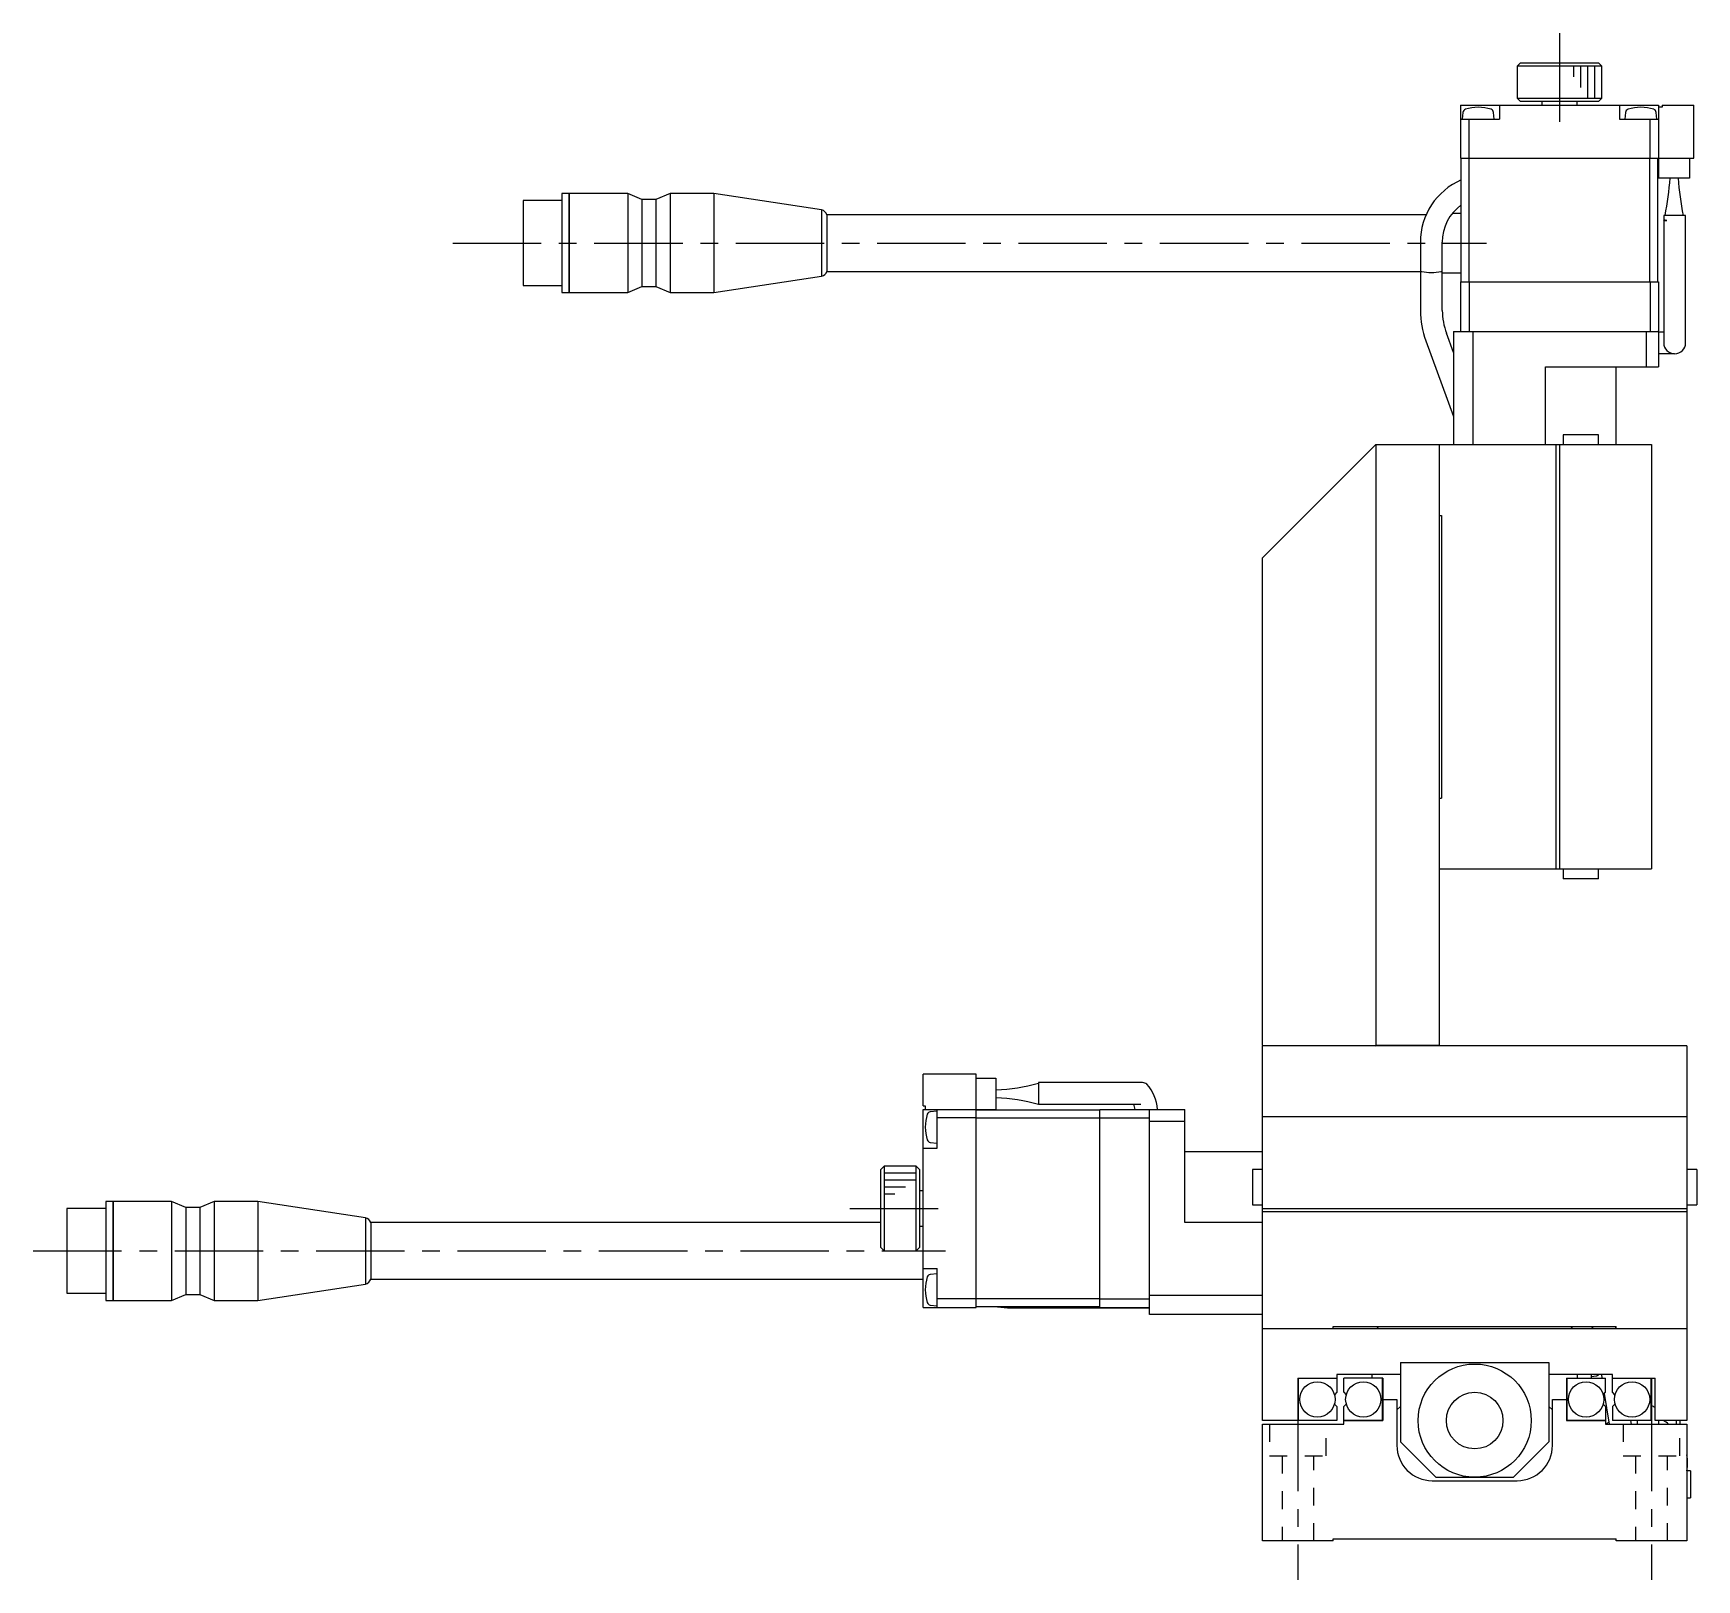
# Model space of a CAD drawing. Extents: x -593 to 420, y 17 to 752.
# Drawn here: x -592.7 to -357.4, y 276.2 to 494.9 of the extents above; entities that cross this region are included whole.
import ezdxf

# ---------------------------------------------------------------- set-up
doc = ezdxf.new("R2010")
doc.units = 0
doc.header["$LTSCALE"] = 10
doc.linetypes.add('CENTER', pattern=[2, 1.25, -0.25, 0.25, -0.25])
doc.linetypes.add('DOT', pattern=[0.5, 0.25, -0.25])
doc.layers.add('1', color=7, linetype='CONTINUOUS')

msp = doc.modelspace()

# ---------------------------------------------------------------- linework, layer by layer
at = {"layer": '1', "color": 4, "linetype": 'CENTER'}
for p, q in [((-376.825378, 494.88198), (-376.825378, 480.426529)), ((-533.330614, 465.213751), (-387.176423, 465.213751)), ((-477.196637, 328.713751), (-462.19709, 328.713751)), ((-592.668272, 322.71375), (-463.649691, 322.713751)), ((-413.825378, 301.213751), (-413.825378, 276.213751)), ((-363.825378, 301.213751), (-363.825378, 276.213751))]:
    msp.add_line(p, q, dxfattribs=at)
at = {"layer": '1', "color": 7, "linetype": 'CONTINUOUS'}
for p, q in [((-382.325378, 490.713751), (-382.825378, 490.213751)), ((-382.825378, 490.213751), (-382.825378, 485.713751)), ((-370.825378, 490.213751), (-382.825378, 490.213751)), ((-382.325378, 490.713751), (-371.325378, 490.713751)), ((-370.825378, 490.213751), (-371.325378, 490.713751)), ((-370.825378, 485.713751), (-370.825378, 490.213751)), ((-390.825378, 484.713751), (-362.825378, 484.713751)), ((-390.825378, 484.713751), (-390.825378, 477.213751)), ((-385.325378, 484.713751), (-385.325378, 482.713751)), ((-382.825378, 485.713751), (-382.325378, 485.213751)), ((-382.825378, 485.713751), (-370.825378, 485.713751)), ((-371.325378, 485.213751), (-382.325378, 485.213751)), ((-379.325378, 485.213751), (-379.325378, 484.713751)), ((-374.325378, 484.713751), (-374.325378, 485.213751)), ((-371.325378, 485.213751), (-370.825378, 485.713751)), ((-368.325378, 484.713751), (-368.325378, 482.713751)), ((-362.825378, 484.713751), (-362.825378, 474.413751)), ((-362.325378, 484.713751), (-357.825378, 484.713751)), ((-362.325378, 484.713751), (-362.325378, 484.413751)), ((-357.825378, 477.213751), (-357.825378, 484.713751)), ((-390.825378, 482.713751), (-385.325378, 482.713751)), ((-390.489177, 483.699031), (-390.575378, 482.713751)), ((-389.625378, 477.213751), (-389.625378, 482.713751)), ((-386.075378, 482.713751), (-386.161579, 483.699031)), ((-368.325378, 482.713751), (-362.825378, 482.713751)), ((-367.489177, 483.699031), (-367.575378, 482.713751)), ((-364.025378, 477.213751), (-364.025378, 482.713751)), ((-363.075378, 482.713751), (-363.161579, 483.699031)), ((-362.325378, 484.413751), (-362.825378, 484.413751)), ((-390.825378, 477.213751), (-357.825378, 477.213751)), ((-390.725378, 459.713751), (-390.725378, 477.213751)), ((-389.583957, 459.713751), (-389.583957, 477.213751)), ((-364.066799, 459.713751), (-364.066799, 477.213751)), ((-362.925378, 459.713751), (-362.925378, 477.213751)), ((-358.425378, 477.213751), (-358.425378, 474.413751)), ((-358.425378, 474.413751), (-362.825378, 474.413751)), ((-517.911165, 471.213749), (-523.411166, 471.213749)), ((-523.411166, 471.213749), (-523.411166, 459.213753)), ((-516.911163, 472.21375), (-517.911165, 472.21375)), ((-517.911165, 472.21375), (-517.911165, 458.213752)), ((-516.861163, 472.21375), (-516.911163, 472.16375)), ((-516.911163, 472.21375), (-516.911163, 458.213752)), ((-508.604163, 472.21375), (-516.861163, 472.21375)), ((-516.861163, 472.21375), (-516.861163, 458.213752)), ((-506.604163, 471.363751), (-508.604163, 472.21375)), ((-508.604163, 472.21375), (-508.604163, 458.213752)), ((-504.604163, 471.363751), (-506.604163, 471.363751)), ((-506.604163, 471.363751), (-506.604163, 459.063751)), ((-502.604163, 472.21375), (-504.604163, 471.363751)), ((-504.604163, 471.363751), (-504.604163, 459.063751)), ((-496.411164, 472.21375), (-502.604163, 472.21375)), ((-502.604163, 472.21375), (-502.604163, 458.213752)), ((-481.177182, 469.898076), (-496.411164, 472.21375)), ((-496.411164, 472.21375), (-496.411164, 458.213752)), ((-481.177182, 469.898076), (-481.177182, 460.529425)), ((-395.691712, 469.213751), (-480.453508, 469.213751)), ((-480.453508, 469.213751), (-480.453508, 461.213751)), ((-390.725378, 469.413751), (-391.98421, 469.413751)), ((-362.100371, 468.488833), (-362.125378, 468.413751)), ((-362.125378, 468.413751), (-361.666395, 468.413751)), ((-362.100378, 469.113751), (-362.100378, 468.486813)), ((-359.000378, 469.113751), (-362.100378, 469.113751)), ((-361.666395, 468.413751), (-362.100378, 468.486844)), ((-362.100378, 468.413751), (-362.100378, 451.113751)), ((-359.000378, 451.113751), (-359.000378, 469.113751)), ((-396.50568, 465.326681), (-396.50568, 455.682839)), ((-393.40568, 455.682839), (-393.40568, 465.326681)), ((-480.453508, 461.213751), (-396.50568, 461.213751)), ((-396.50568, 461.326681), (-396.429818, 461.242225)), ((-396.429818, 461.242225), (-396.33674, 461.202603)), ((-393.57462, 461.202603), (-393.481542, 461.242225)), ((-393.481542, 461.242225), (-393.407804, 461.312378)), ((-393.407804, 461.312378), (-393.40568, 461.326681)), ((-523.411166, 459.213753), (-517.911165, 459.213753)), ((-508.604163, 458.213752), (-506.604163, 459.063751)), ((-506.604163, 459.063751), (-504.604163, 459.063751)), ((-504.604163, 459.063751), (-502.604163, 458.213752)), ((-496.411164, 458.213752), (-481.177182, 460.529425)), ((-393.40568, 461.013751), (-390.725378, 461.013751)), ((-390.825378, 459.713751), (-390.825378, 452.813751)), ((-390.825378, 459.713751), (-362.825378, 459.713751)), ((-389.625378, 459.713751), (-389.625378, 452.713751)), ((-364.025378, 459.713751), (-364.025378, 452.713751)), ((-362.825378, 459.713751), (-362.825378, 452.813751)), ((-517.911165, 458.213752), (-516.911163, 458.213752)), ((-516.911163, 458.263752), (-516.861163, 458.213752)), ((-516.861163, 458.213752), (-508.604163, 458.213752)), ((-502.604163, 458.213752), (-496.411164, 458.213752)), ((-391.825378, 449.740603), (-392.817186, 452.465573)), ((-391.825378, 452.713751), (-391.825378, 436.713751)), ((-391.825378, 452.713751), (-362.825378, 452.713751)), ((-390.725378, 452.713751), (-390.825378, 452.813751)), ((-389.103407, 452.713751), (-389.103407, 436.713751)), ((-364.547349, 447.713751), (-364.547349, 452.713751)), ((-362.925378, 452.713751), (-362.825378, 452.813751)), ((-362.825378, 452.713751), (-362.825378, 447.713751)), ((-362.825378, 452.663751), (-362.100378, 452.663751)), ((-395.730233, 451.40531), (-391.825378, 440.676809)), ((-360.550378, 449.563751), (-362.825378, 449.563751)), ((-378.825378, 436.713751), (-378.825378, 447.713751)), ((-378.825378, 447.713751), (-362.825378, 447.713751)), ((-368.825378, 436.713751), (-368.825378, 447.713751)), ((-376.325378, 438.113751), (-376.325378, 436.713751)), ((-371.325378, 438.113751), (-376.325378, 438.113751)), ((-371.325378, 436.713751), (-371.325378, 438.113751)), ((-402.825378, 436.713751), (-418.825378, 420.713751)), ((-402.825378, 436.713751), (-402.825378, 351.813751)), ((-402.825378, 436.713751), (-363.825378, 436.713751)), ((-393.825378, 351.713751), (-393.825378, 436.713751)), ((-377.325378, 376.713751), (-377.325378, 436.713751)), ((-376.825378, 436.713751), (-376.825378, 376.713751)), ((-363.825378, 436.713751), (-363.825378, 376.713751)), ((-393.825378, 426.713751), (-393.525378, 426.713751)), ((-393.525378, 426.713751), (-393.525378, 386.713751)), ((-418.825378, 351.813751), (-418.825378, 420.713751)), ((-393.825378, 386.713751), (-393.525378, 386.713751)), ((-393.825378, 376.713751), (-363.825378, 376.713751)), ((-376.325378, 376.713751), (-376.325378, 375.313751)), ((-371.325378, 375.313751), (-371.325378, 376.713751)), ((-371.325378, 375.313751), (-376.325378, 375.313751)), ((-418.825378, 351.813751), (-418.725378, 351.713751)), ((-358.825378, 351.713751), (-418.825378, 351.713751)), ((-418.825378, 298.713751), (-418.825378, 351.713751)), ((-402.925378, 351.713751), (-402.825378, 351.813751)), ((-402.825378, 351.813751), (-393.825378, 351.813751)), ((-358.825378, 351.713751), (-358.825378, 298.713751)), ((-459.325378, 347.713751), (-466.825378, 347.713751)), ((-466.825378, 343.213751), (-466.825378, 347.713751)), ((-459.325378, 314.713751), (-459.325378, 347.713751)), ((-459.325378, 347.113751), (-456.525378, 347.113751)), ((-456.525378, 347.113751), (-456.525378, 342.713751)), ((-436.02414, 346.538751), (-450.525378, 346.538751)), ((-450.525378, 346.538751), (-450.525378, 343.413751)), ((-435.921078, 346.535405), (-436.02414, 346.538751)), ((-435.788345, 346.521166), (-435.921078, 346.535405)), ((-435.623258, 346.487413), (-435.788345, 346.521166)), ((-435.462923, 346.436576), (-435.623258, 346.487413)), ((-435.310921, 346.370328), (-435.462923, 346.436576)), ((-435.177959, 346.296079), (-435.310921, 346.370328)), ((-466.825378, 343.213751), (-466.525378, 343.213751)), ((-466.825378, 342.713751), (-456.525378, 342.713751)), ((-466.825378, 314.713751), (-466.825378, 342.713751)), ((-466.525378, 343.213751), (-466.525378, 342.713751)), ((-464.825378, 342.463751), (-465.810657, 342.37755)), ((-464.825378, 337.213751), (-464.825378, 342.713751)), ((-459.325378, 341.513751), (-464.825378, 341.513751)), ((-441.825378, 342.613751), (-459.325378, 342.613751)), ((-441.825378, 341.472329), (-459.325378, 341.472329)), ((-450.525378, 343.438751), (-436.02414, 343.438751)), ((-441.825378, 342.713751), (-434.925378, 342.713751)), ((-441.825378, 314.713751), (-441.825378, 342.713751)), ((-441.825378, 341.513751), (-434.825378, 341.513751)), ((-437.054276, 343.439565), (-436.87435, 342.714533)), ((-434.825378, 342.613751), (-434.925378, 342.713751)), ((-434.825378, 342.713751), (-429.825378, 342.713751)), ((-434.825378, 313.713751), (-434.825378, 342.713751)), ((-429.825378, 326.713751), (-429.825378, 342.713751)), ((-418.825378, 341.713751), (-358.825378, 341.713751)), ((-429.825378, 340.99178), (-434.825378, 340.99178)), ((-466.825378, 337.213751), (-464.825378, 337.213751)), ((-465.810657, 338.049951), (-464.825378, 337.963751)), ((-418.825378, 336.713751), (-429.825378, 336.713751)), ((-472.325378, 334.713751), (-472.825378, 334.213751)), ((-472.825378, 323.213751), (-472.825378, 334.213751)), ((-467.825378, 334.713751), (-472.325378, 334.713751)), ((-472.325378, 334.713751), (-472.325378, 322.713751)), ((-467.325378, 334.213751), (-467.825378, 334.713751)), ((-467.825378, 322.713751), (-467.825378, 334.713751)), ((-467.325378, 334.213751), (-467.325378, 323.213751)), ((-418.825378, 334.213751), (-420.225378, 334.213751)), ((-420.225378, 334.213751), (-420.225378, 329.213751)), ((-357.425378, 334.213751), (-358.825378, 334.213751)), ((-357.425378, 334.213751), (-357.425378, 329.213751)), ((-582.411165, 329.713749), (-582.411165, 315.713751)), ((-581.411163, 329.713749), (-582.411165, 329.713749)), ((-581.411163, 329.713749), (-581.411163, 315.713751)), ((-581.361163, 329.713749), (-581.411163, 329.663749)), ((-581.361163, 329.713749), (-581.361163, 315.713751)), ((-573.104163, 329.713749), (-581.361163, 329.713749)), ((-573.104163, 329.713749), (-573.104163, 315.713751)), ((-571.104163, 328.86375), (-573.104163, 329.713749)), ((-567.104163, 329.713749), (-569.104163, 328.86375)), ((-567.104163, 329.713749), (-567.104163, 315.713751)), ((-560.911164, 329.713749), (-567.104163, 329.713749)), ((-560.911164, 329.713749), (-560.911164, 315.713751)), ((-545.677181, 327.398076), (-560.911164, 329.713749)), ((-466.825378, 331.213751), (-467.325378, 331.213751)), ((-587.911166, 328.713748), (-587.911166, 316.713752)), ((-582.411165, 328.713748), (-587.911166, 328.713748)), ((-571.104163, 328.86375), (-571.104163, 316.56375)), ((-569.104163, 328.86375), (-571.104163, 328.86375)), ((-569.104163, 328.86375), (-569.104163, 316.56375)), ((-545.677181, 327.398076), (-545.677181, 318.029425)), ((-420.225378, 329.213751), (-418.825378, 329.213751)), ((-418.825378, 328.713751), (-358.825378, 328.713751)), ((-358.825378, 328.213751), (-418.825378, 328.213751)), ((-358.825378, 329.213751), (-357.425378, 329.213751)), ((-472.825378, 326.713751), (-544.953508, 326.71375)), ((-544.953508, 326.71375), (-544.953508, 318.71375)), ((-467.325378, 326.213751), (-466.825378, 326.213751)), ((-418.825378, 326.713751), (-429.825378, 326.713751)), ((-472.825378, 323.213751), (-472.325378, 322.713751)), ((-472.325378, 322.713751), (-467.825378, 322.713751)), ((-467.825378, 322.713751), (-467.325378, 323.213751)), ((-466.825378, 320.213751), (-464.825378, 320.213751)), ((-464.825378, 314.713751), (-464.825378, 320.213751)), ((-560.911164, 315.713751), (-545.677181, 318.029425)), ((-544.953508, 318.71375), (-466.825378, 318.713751)), ((-464.825378, 319.463751), (-465.810657, 319.37755)), ((-587.911166, 316.713752), (-582.411165, 316.713752)), ((-582.411165, 315.713751), (-581.411163, 315.713751)), ((-581.411163, 315.763751), (-581.361163, 315.713751)), ((-581.361163, 315.713751), (-573.104163, 315.713751)), ((-573.104163, 315.713751), (-571.104163, 316.56375)), ((-571.104163, 316.56375), (-569.104163, 316.56375)), ((-569.104163, 316.56375), (-567.104163, 315.713751)), ((-567.104163, 315.713751), (-560.911164, 315.713751)), ((-459.325378, 315.913751), (-464.825378, 315.913751)), ((-441.825378, 315.955172), (-459.325378, 315.955172)), ((-441.825378, 315.913751), (-434.825378, 315.913751)), ((-434.825378, 316.435721), (-418.825378, 316.435721)), ((-466.825378, 314.713751), (-459.325378, 314.713751)), ((-465.810657, 315.049951), (-464.825378, 314.963751)), ((-441.825378, 314.813751), (-459.325378, 314.813751)), ((-456.323358, 314.81311), (-454.888456, 314.663751)), ((-454.888456, 314.663751), (-434.825378, 314.663751)), ((-441.825378, 314.713751), (-434.925378, 314.713751)), ((-434.925378, 314.713751), (-434.825378, 314.813751)), ((-418.825378, 313.713751), (-434.825378, 313.713751)), ((-418.825378, 311.713751), (-358.825378, 311.713751)), ((-408.825378, 312.013751), (-368.825378, 312.013751)), ((-408.825378, 311.713751), (-408.825378, 312.013751)), ((-372.327577, 312.014118), (-372.141056, 311.714163)), ((-368.83406, 311.713903), (-368.918658, 312.013985)), ((-368.825378, 311.713751), (-368.825378, 312.013751)), ((-399.325378, 306.913751), (-399.325378, 295.713751)), ((-399.325378, 306.913751), (-378.325378, 306.913751)), ((-378.325378, 306.913751), (-378.325378, 295.713751)), ((-413.775378, 304.663751), (-413.825378, 304.713751)), ((-413.825378, 304.713751), (-413.825378, 298.713751)), ((-413.825378, 304.713751), (-408.325378, 304.713751)), ((-413.775378, 304.663751), (-413.775378, 298.713751)), ((-408.325378, 304.663751), (-413.775378, 304.663751)), ((-399.325378, 305.213751), (-408.325378, 305.213751)), ((-408.325378, 305.213751), (-408.325378, 302.716353)), ((-407.325378, 302.716353), (-407.325378, 304.713751)), ((-401.825378, 304.713751), (-407.325378, 304.713751)), ((-403.325378, 304.713751), (-403.325378, 305.213732)), ((-401.875378, 298.763751), (-401.875378, 304.713751)), ((-401.825378, 304.713751), (-401.825378, 298.713751)), ((-369.325378, 305.213751), (-378.325378, 305.213751)), ((-375.825378, 304.713751), (-375.825378, 298.713751)), ((-375.825378, 304.713751), (-370.325378, 304.713751)), ((-375.775378, 304.713751), (-375.775378, 298.763751)), ((-374.325378, 305.213732), (-374.325378, 304.713751)), ((-372.325378, 304.713751), (-372.325378, 305.213751)), ((-372.325378, 304.963751), (-371.64259, 305.023487)), ((-370.914986, 305.213751), (-370.835794, 304.713751)), ((-370.325378, 302.716353), (-370.325378, 304.713751)), ((-369.325378, 302.716353), (-369.325378, 305.213751)), ((-369.325378, 304.713751), (-363.325378, 304.713751)), ((-363.875378, 304.663751), (-369.325378, 304.663751)), ((-363.875378, 304.663751), (-363.825378, 304.713751)), ((-363.875378, 298.713751), (-363.875378, 304.663751)), ((-363.825378, 304.713751), (-363.825378, 298.713751)), ((-363.325378, 298.713751), (-363.325378, 304.713751)), ((-408.325378, 302.716353), (-408.664913, 302.376818)), ((-407.325378, 302.716353), (-406.985843, 302.376818)), ((-401.825378, 301.713751), (-399.825378, 301.713751)), ((-399.825378, 301.713751), (-399.825378, 295.213751)), ((-377.825378, 295.213751), (-377.825378, 301.713751)), ((-377.825378, 301.713751), (-375.825378, 301.713751)), ((-370.664913, 302.376818), (-370.325378, 302.716353)), ((-370.492904, 302.548827), (-369.806295, 298.213751)), ((-368.985843, 302.376818), (-369.325378, 302.716353)), ((-408.325378, 300.711149), (-408.664913, 301.050684)), ((-408.325378, 300.711149), (-408.325378, 298.713751)), ((-406.985843, 301.050684), (-407.325378, 300.711149)), ((-407.325378, 298.213751), (-407.325378, 300.711149)), ((-407.325378, 298.763751), (-401.875378, 298.763751)), ((-401.875378, 298.763751), (-401.825378, 298.713751)), ((-399.825378, 300.213751), (-399.325378, 300.713751)), ((-378.325378, 300.713751), (-377.825378, 300.213751)), ((-375.775378, 298.763751), (-375.825378, 298.713751)), ((-375.775378, 298.763751), (-370.325378, 298.763751)), ((-370.325378, 300.711149), (-370.664913, 301.050684)), ((-370.325378, 300.711149), (-370.325378, 298.213751)), ((-368.985843, 301.050684), (-369.325378, 300.711149)), ((-369.325378, 300.711149), (-369.325378, 298.713751)), ((-408.325378, 298.713751), (-418.825378, 298.713751)), ((-418.825378, 281.713751), (-418.825378, 298.213751)), ((-418.825378, 298.213751), (-407.325378, 298.213751)), ((-407.325378, 298.713751), (-401.825378, 298.713751)), ((-375.825378, 298.713751), (-370.325378, 298.713751)), ((-370.325378, 298.213751), (-358.825378, 298.213751)), ((-363.825378, 298.713751), (-369.325378, 298.713751)), ((-366.667653, 298.213751), (-366.746845, 298.713751)), ((-365.86981, 298.713751), (-365.86981, 298.213751)), ((-358.825378, 298.713751), (-363.325378, 298.713751)), ((-362.76981, 298.213751), (-362.76981, 298.713751)), ((-360.325378, 298.713751), (-360.325378, 298.213751)), ((-359.825378, 298.713751), (-359.825378, 298.213751)), ((-358.825378, 298.213751), (-358.825378, 281.713751)), ((-394.325378, 290.713751), (-399.325378, 295.713751)), ((-378.325378, 295.713751), (-383.325378, 290.713751)), ((-394.825378, 290.213751), (-382.825378, 290.213751)), ((-394.325378, 290.713751), (-383.325378, 290.713751)), ((-358.325378, 291.613751), (-358.825378, 291.613751)), ((-358.325378, 291.613751), (-358.325378, 287.813751)), ((-358.825378, 287.813751), (-358.325378, 287.813751)), ((-408.825378, 281.713751), (-418.825378, 281.713751)), ((-408.825378, 281.713751), (-408.825378, 282.013751)), ((-408.825378, 282.013751), (-368.825378, 282.013751)), ((-368.825378, 281.713751), (-368.825378, 282.013751)), ((-358.825378, 281.713751), (-368.825378, 281.713751))]:
    msp.add_line(p, q, dxfattribs=at)
at = {"layer": '1', "color": 9, "linetype": 'CONTINUOUS'}
for p, q in [((-374.825378, 488.713751), (-374.825378, 490.213751)), ((-373.825378, 487.213751), (-373.825378, 490.213751)), ((-372.825378, 485.713751), (-372.825378, 490.213751)), ((-371.825378, 485.713751), (-371.825378, 490.213751)), ((-467.825378, 333.713751), (-472.325378, 333.713751)), ((-467.825378, 332.713751), (-472.325378, 332.713751)), ((-469.325378, 331.713751), (-472.325378, 331.713751)), ((-470.825378, 330.713751), (-472.325378, 330.713751))]:
    msp.add_line(p, q, dxfattribs=at)
at = {"layer": '1', "color": 9, "linetype": 'DOT'}
for p, q in [((-417.825378, 298.213751), (-417.825378, 293.713751)), ((-409.825378, 293.713751), (-409.825378, 298.213751)), ((-367.825378, 298.213751), (-367.825378, 293.713751)), ((-359.825378, 293.713751), (-359.825378, 298.213751)), ((-417.825378, 293.713751), (-409.825378, 293.713751)), ((-416.075378, 293.713751), (-416.075378, 281.713751)), ((-411.575378, 281.713751), (-411.575378, 293.713751)), ((-367.825378, 293.713751), (-359.825378, 293.713751)), ((-366.075378, 293.713751), (-366.075378, 281.713751)), ((-361.575378, 281.713751), (-361.575378, 293.713751))]:
    msp.add_line(p, q, dxfattribs=at)
at = {"layer": '1', "color": 7, "linetype": 'CONTINUOUS'}
for centre, radius in [((-388.825378, 298.713751), 8), ((-411.075378, 301.713751), 2.5), ((-404.575378, 301.713751), 2.5), ((-373.075378, 301.713751), 2.5), ((-366.575378, 301.713751), 2.5), ((-388.825378, 298.713751), 4)]:
    msp.add_circle(centre, radius, dxfattribs=at)
for centre, radius, start, end in [((-389.99108, 483.655453), 0.5, 107.629155, 175), ((-388.325378, 478.413751), 6, 72.370845, 107.629155), ((-386.659676, 483.655453), 0.5, 5, 72.370845), ((-366.99108, 483.655453), 0.5, 107.629155, 175), ((-365.325378, 478.413751), 6, 72.370845, 107.629155), ((-363.659676, 483.655453), 0.5, 5, 72.370845), ((-386.951271, 465.369245), 9.554504, 113.266827, 180.255242), ((-417.818686, 479.333394), 56.848734, 349.643692, 355.03546), ((-310.421951, 478.393241), 49.80482, 184.582916, 190.737932), ((-386.902359, 465.352245), 6.503371, 126.016451, 180.225221), ((-481.411165, 468.925834), 1.000002, 16.733256, 76.468302), ((-481.411165, 461.501668), 1.000002, 283.531698, 343.266744), ((-394.95568, 467.518649), 6.465274, 257.66589182, 282.33410818), ((-383.872595, 455.763961), 12.633345, 180.367915, 200.182505), ((-383.873531, 455.763979), 9.532494, 180.487706, 200.243899), ((-360.550378, 451.113751), 1.55, 180, 0), ((-457.93928, 374.052088), 28.615444, 272.832165, 285.015922), ((-439.533156, 342.402991), 5.841564, 3.05552734, 41.79336857), ((-457.672451, 317.474688), 26.90568, 74.595351, 87.556562), ((-460.525378, 340.213751), 6, 162.370845, 197.629155), ((-465.76708, 341.879452), 0.5, 95, 162.370845), ((-465.76708, 338.548049), 0.5, 197.629155, 265), ((-545.911165, 326.425833), 1.000002, 16.733256, 76.468302), ((-545.911165, 319.001667), 1.000002, 283.531698, 343.266744), ((-460.525378, 317.213751), 6, 162.370845, 197.629155), ((-465.76708, 318.879452), 0.5, 95, 162.370845), ((-465.76708, 315.548049), 0.5, 197.629155, 265), ((-388.825378, 298.713751), 19, 135.572994, 136.826447), ((-388.825378, 298.713751), 19, 43.173553, 44.427006), ((-371.686168, 305.521584), 0.5, 275, 321.999647), ((-364.31981, 299.344053), 1.55, 50.091078, 71.398239), ((-363.807197, 290.485117), 10.05, 126.987251, 129.734188), ((-365.725378, 292.71375), 6.999999, 51.786807, 58.997302), ((-394.825378, 295.213751), 5, 180, 270), ((-382.825378, 295.213751), 5, 270, 0), ((-365.725378, 292.71375), 6.999999, 350.958907, 9.696276)]:
    msp.add_arc(centre, radius, start, end, dxfattribs=at)

doc.saveas('drawing.dxf')
